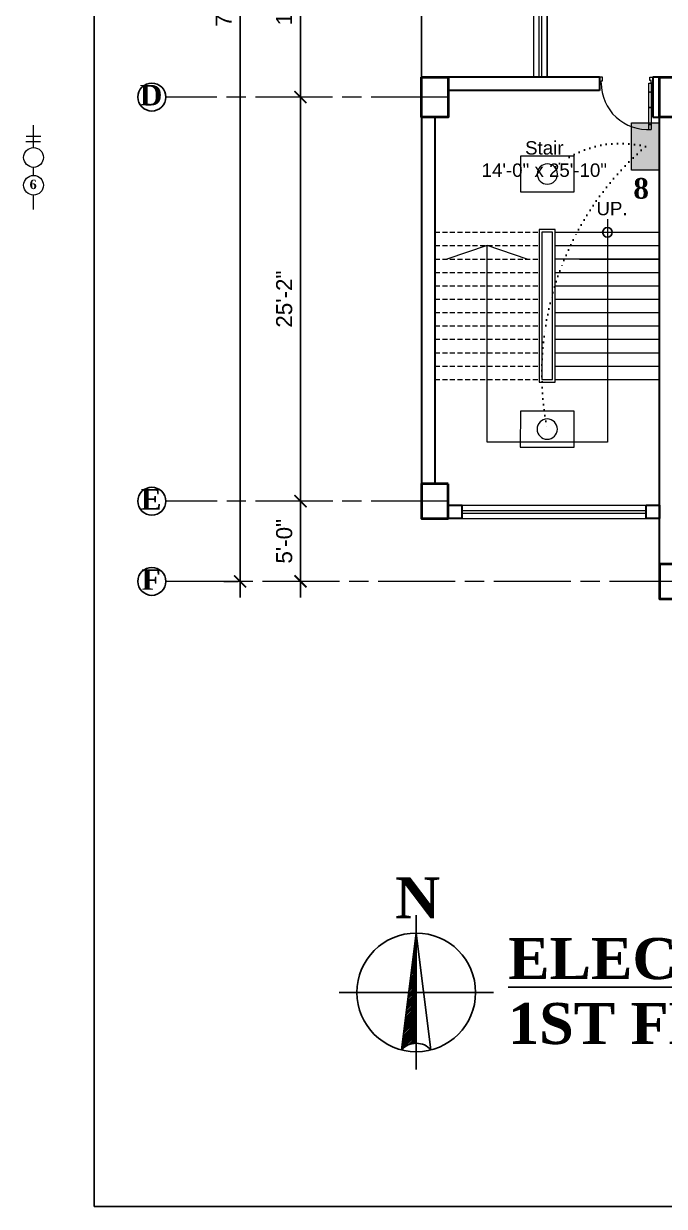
# Model space of a CAD drawing. Header units: inches. Extents: x -12 to 20935469, y -1604 to 24729220.
# Drawn here: x 20823747 to 20824225, y 24660255 to 24661139 of the extents above; entities that cross this region are included whole.
import ezdxf

# ---------------------------------------------------------------- set-up
doc = ezdxf.new("R2010")
doc.units = ezdxf.units.IN
doc.header["$LTSCALE"] = 0.03
doc.header["$MEASUREMENT"] = 0
doc.header["$PDMODE"] = 32
doc.header["$PDSIZE"] = 15
for name, pattern in [('ACAD_ISO02W100', [15, 12, -3]), ('ACAD_ISO08W100', [36, 24, -3, 6, -3]), ('DASHED2', [0.375, 0.25, -0.125]), ('DOT', [0.25, 0, -0.25])]:
    doc.linetypes.add(name, pattern=pattern)
for name, color, linetype in [('AC TEXT', 151, 'DOT'), ('H', 154, 'Continuous'), ('SB TEXT', 215, 'DOT'), ('TEXT', 7, 'Continuous'), ('w', 188, 'DOT')]:
    doc.layers.add(name, color=color, linetype=linetype)
for name, color, linetype, lineweight in [('CL BOX', 90, 'ACAD_ISO02W100', 0), ('column', 1, 'Continuous', 40), ('Dim Line', 252, 'Continuous', 13), ('Dimiention', 75, 'Continuous', 18), ('Door', 7, 'Continuous', 18), ('Gas', 21, 'Continuous', 5), ('Grid Line', 252, 'Continuous', 18), ('line', 7, 'Continuous', 9), ('Main Wall', 7, 'Continuous', 30), ('RAIL', 23, 'Continuous', 13), ('STAIR', 46, 'Continuous', 15), ('wind.', 150, 'Continuous', 20)]:
    doc.layers.add(name, color=color, linetype=linetype, lineweight=lineweight)
doc.styles.add('2', font='swisscl.ttf')
doc.styles.add('RomanS', font='arial.ttf', dxfattribs={"height": 12})
doc.styles.get("Standard").update_dxf_attribs({"font": 'timesbd.ttf'})
doc.dimstyles.new('Aec_Arch_I', dxfattribs={"dimscale": 96, "dimtxt": 12, "dimasz": 0.09375, "dimexe": 0.125, "dimexo": 0.125, "dimgap": 0.0625, "dimtad": 1, "dimdec": 0, "dimzin": 3, "dimdsep": 46, "dimlunit": 4, "dimtxsty": 'RomanS', "dimblk1": 'ARCHTICK', "dimblk2": 'ARCHTICK', "dimsah": 1, "dimcen": 0.09375, "dimdle": 0.125, "dimadec": 0, "dimazin": 0, "dimtfac": 0.75, "dimtdec": 0, "dimtmove": 2, "dimatfit": 3, "dimldrblk": 'ARCHTICK', "dimfxl": 1, "dimfrac": 1, "dimtolj": 1, "dimtzin": 0, "dimarcsym": 0})

# ---------------------------------------------------------------- blocks, each defined once
blk = doc.blocks.new('Door_45')
at = {"layer": 'Door'}
for p, q in [((1.499446089358273, 4.966720660065755), (1.499446089358273, 43.96672066006575)), ((1.499446089358273, 40.02726910408236), (2.249446089358273, 40.02726910408236)), ((2.249446089358273, 40.02726910408236), (2.249446089358273, 39.52726910408236)), ((2.749446089591103, 39.52726910408236), (2.749446089591103, 40.02726910408236)), ((2.749446089591103, 40.02726910408236), (3.499446089358273, 40.02726910408236)), ((3.499446089358273, 44.03189280286006), (3.499446089358273, 4.966720660065755)), ((2.249446089358273, 39.52726910408236), (2.749446089591103, 39.52726910408236)), ((1.499446089358273, 25.76575365659081), (2.249446089358273, 25.76575365659081)), ((2.249446089358273, 25.76575365659081), (2.249446089358273, 25.26575365659081)), ((2.249446089358273, 25.26575365659081), (2.749446089591103, 25.26575365659081)), ((2.749446089591103, 25.76575365659081), (3.499446089358273, 25.76575365659081)), ((2.749446089591103, 25.26575365659081), (2.749446089591103, 25.76575365659081)), ((1.499446089358273, 12.56961937076411), (2.249446089358273, 12.56961937076411)), ((2.249446089358273, 12.56961937076411), (2.249446089358273, 13.06961937076411)), ((2.249446089358273, 13.06961937076411), (2.749446089591103, 13.06961937076411)), ((2.749446089591103, 13.06961937076411), (2.749446089591103, 12.56961937076411)), ((2.749446089591103, 12.56961937076411), (3.499446089358273, 12.56961937076411)), ((-0.0005539106417273842, -0.03327933993424503), (-0.0005539106417273842, 4.966720660065755)), ((-0.0005539106417273842, 4.966720660065755), (1.499446089358273, 4.966720660065755)), ((3.499446089358273, 4.966720660065755), (1.499446089358273, 4.966720660065755)), ((1.499446089358273, 4.966720660065755), (1.499446089358273, 2.966720660065755)), ((1.499446089358273, 2.966720660065755), (2.499446089358273, 2.966720660065755)), ((2.499446089358273, 2.966720660065755), (2.499446089358273, -0.03327933993424503)), ((42.5, 3), (42.5, -0.03327933993424503)), ((43.5, 3), (42.5, 3)), ((45.00000000023283, 5), (43.5, 5)), ((43.5, 5), (43.5, 3)), ((45.00000000023283, -0.03327933993424503), (45.00000000023283, 5)), ((2.499446089358273, -0.03327933993424503), (-0.0005539106417273842, -0.03327933993424503)), ((42.5, -0.03327933993424503), (45.00000000023283, -0.03327933993424503))]:
    blk.add_line(p, q, dxfattribs=at)
blk.add_arc((4.660651951731928, 5.255392092920653), 38.84018771759182, 359.6232511897165, 94.66847186469465, dxfattribs=at)
blk = doc.blocks.new('_ArchTick')
at = {"color": 0, "linetype": 'ByBlock', "lineweight": 35, "const_width": 0.15}
blk.add_lwpolyline([(-0.5, -0.5), (0.5, 0.5)], dxfattribs=at)
blk = doc.blocks.new('*D332')
at = {"layer": 'Defpoints', "color": 0, "transparency": 16777216}
for p in [(20820043.81008315, 24639011.47105493), (20820043.81008315, 24638861.47105493), (20820043.81008329, 24638861.47105493)]:
    blk.add_point(p, dxfattribs=at)
at = {"layer": 'Dim Line', "color": 0, "lineweight": -2, "transparency": 16777216}
for p, q in [((20820043.81008329, 24639023.47105493), (20820043.81008329, 24638849.47105493)), ((20820055.81008315, 24639011.47105493), (20820055.81008329, 24639011.47105493)), ((20820055.81008315, 24638861.47105493), (20820055.81008329, 24638861.47105493))]:
    blk.add_line(p, q, dxfattribs=at)
at = {"layer": 'Dim Line', "color": 0, "lineweight": -2, "transparency": 16777216, "xscale": 9, "yscale": 9, "zscale": 9}
for p, rotation in [((20820043.81008329, 24639011.47105493), 90), ((20820043.81008329, 24638861.47105493), 270)]:
    blk.add_blockref('_ArchTick', p, dxfattribs=dict(at, rotation=rotation))
at = {"layer": 'Dim Line', "color": 0, "transparency": 16777216, "insert": (20820031.68320744, 24638936.47105493), "char_height": 12, "attachment_point": 5, "rotation": 90, "style": 'RomanS'}
blk.add_mtext('\\A1;12\'-6"', dxfattribs=at)
blk = doc.blocks.new('*D333')
at = {"layer": 'Defpoints', "color": 0, "transparency": 16777216}
for p in [(20820043.81008315, 24638861.47105493), (20820043.81008315, 24638559.44149278), (20820043.8100833, 24638559.44149278)]:
    blk.add_point(p, dxfattribs=at)
at = {"layer": 'Dim Line', "color": 0, "lineweight": -2, "transparency": 16777216}
for p, q in [((20820043.8100833, 24638873.47105493), (20820043.8100833, 24638547.44149278)), ((20820055.81008315, 24638861.47105493), (20820055.8100833, 24638861.47105493)), ((20820055.81008315, 24638559.44149278), (20820055.8100833, 24638559.44149278))]:
    blk.add_line(p, q, dxfattribs=at)
at = {"layer": 'Dim Line', "color": 0, "lineweight": -2, "transparency": 16777216, "xscale": 9, "yscale": 9, "zscale": 9}
for p, rotation in [((20820043.8100833, 24638861.47105493), 90), ((20820043.8100833, 24638559.44149278), 270)]:
    blk.add_blockref('_ArchTick', p, dxfattribs=dict(at, rotation=rotation))
at = {"layer": 'Dim Line', "color": 0, "transparency": 16777216, "insert": (20820031.68320745, 24638710.45627385), "char_height": 12, "attachment_point": 5, "rotation": 90, "style": 'RomanS'}
blk.add_mtext('\\A1;25\'-2"', dxfattribs=at)
blk = doc.blocks.new('*D334')
at = {"layer": 'Defpoints', "color": 0, "transparency": 16777216}
for p in [(20820043.81008315, 24638559.44149278), (20820043.81008315, 24638499.47925967), (20820043.81008332, 24638499.47925967)]:
    blk.add_point(p, dxfattribs=at)
at = {"layer": 'Dim Line', "color": 0, "lineweight": -2, "transparency": 16777216}
for p, q in [((20820043.81008332, 24638571.44149278), (20820043.81008332, 24638487.47925967)), ((20820055.81008315, 24638559.44149278), (20820055.81008332, 24638559.44149278)), ((20820055.81008315, 24638499.47925967), (20820055.81008332, 24638499.47925967))]:
    blk.add_line(p, q, dxfattribs=at)
at = {"layer": 'Dim Line', "color": 0, "lineweight": -2, "transparency": 16777216, "xscale": 9, "yscale": 9, "zscale": 9}
for p, rotation in [((20820043.81008332, 24638559.44149278), 90), ((20820043.81008332, 24638499.47925967), 270)]:
    blk.add_blockref('_ArchTick', p, dxfattribs=dict(at, rotation=rotation))
at = {"layer": 'Dim Line', "color": 0, "transparency": 16777216, "insert": (20820031.68320747, 24638529.46037622), "char_height": 12, "attachment_point": 5, "rotation": 90, "style": 'RomanS'}
blk.add_mtext('\\A1;5\'-0"', dxfattribs=at)
blk = doc.blocks.new('*D335')
at = {"layer": 'Defpoints', "color": 0, "transparency": 16777216}
for p in [(20819998.6548813, 24639371.33323994), (20820009.28813941, 24639371.33323994), (20820009.28813941, 24638499.47925967)]:
    blk.add_point(p, dxfattribs=at)
at = {"layer": 'Dim Line', "color": 0, "lineweight": -2, "transparency": 16777216}
for p, q in [((20819998.6548813, 24638487.47925967), (20819998.6548813, 24639383.33323994)), ((20819997.28813941, 24639371.33323994), (20819986.6548813, 24639371.33323994)), ((20819997.28813941, 24638499.47925967), (20819986.6548813, 24638499.47925967))]:
    blk.add_line(p, q, dxfattribs=at)
at = {"layer": 'Dim Line', "color": 0, "lineweight": -2, "transparency": 16777216, "xscale": 9, "yscale": 9, "zscale": 9}
for p, rotation in [((20819998.6548813, 24639371.33323994), 90), ((20819998.6548813, 24638499.47925967), 270)]:
    blk.add_blockref('_ArchTick', p, dxfattribs=dict(at, rotation=rotation))
at = {"layer": 'Dim Line', "color": 0, "transparency": 16777216, "insert": (20819986.52800545, 24638935.4062498), "char_height": 12, "attachment_point": 5, "rotation": 90, "style": 'RomanS'}
blk.add_mtext('\\A1;72\'-8"', dxfattribs=at)
blk = doc.blocks.new('GGGFGFG')
at = {"layer": 'line', "color": 4, "ltscale": 50}
for p, q in [((7356688.211040982, 3293208.114001275), (7357003.03441505, 3293208.114001275)), ((7356688.211040982, 3292998.369985777), (7356688.211040982, 3293208.114001275)), ((7357003.03441505, 3293208.114001275), (7357003.03441505, 3292998.369985777)), ((7357003.03441505, 3292998.369985777), (7356688.211040982, 3292998.369985777))]:
    blk.add_line(p, q, dxfattribs=at)
blk.add_circle((7356845.622728016, 3293103.241993526), 59.57393142464385, dxfattribs=at)
blk = doc.blocks.new('JUJUJUKIII')
at = {"layer": 'H', "ltscale": 50, "true_color": 0x999999, "transparency": 33554556}
h = blk.add_hatch(color=253, dxfattribs=at)
h.dxf.hatch_style = 1
h.paths.add_polyline_path([(7363219.885924239, 3291034.226724702), (7363425.650803942, 3291034.226724702), (7363425.650803942, 3291376.736965301), (7363219.885924239, 3291376.736965301)])
at = {"layer": 'Dimiention', "color": 4, "ltscale": 50}
blk.add_lwpolyline([(7363219.885924239, 3291034.226724702), (7363425.650803942, 3291034.226724702), (7363425.650803942, 3291376.736965301), (7363219.885924239, 3291376.736965301)], close=True, dxfattribs=at)
blk = doc.blocks.new('rfgrtrtgrtgr')
at = {"layer": 'Dimiention', "ltscale": 50}
for p, q in [((11249437.24336442, 1692057.919081122), (11249437.48020576, 1691968.700957745)), ((11249469.79315825, 1692055.521019473), (11249470.0299996, 1691966.302896096)), ((11249505.9908642, 1692013.310019433), (11249368.73270598, 1692013.310019433)), ((11249675.2319876, 1692013.310019433), (11249626.47046412, 1692013.310019433)), ((11249883.788975, 1692013.310019433), (11249795.71158751, 1692013.310019433))]:
    blk.add_line(p, q, dxfattribs=at)
for centre in [(11249566.23066416, 1692013.310019433), (11249735.47178756, 1692013.310019433)]:
    blk.add_circle(centre, 60.23979995704197, dxfattribs=at)
blk = doc.blocks.new('NORTHSIGN')
at = {"lineweight": -3}
h = blk.add_hatch(dxfattribs=at)
h.set_pattern_fill('ANSI31', color=256, scale=0.001639861627835643, style=0)
h.set_pattern_definition([(135.000000000576, (0.04612529719251302, -0.6069020593882445), (0.003566559980655698, 0.003566559980583985), [])])
h.paths.add_polyline_path([(-5.440092820663267e-14, -0.07968750000543923), (0.03340414560270921, -0.3453124999996386), (4.662936703425657e-15, -0.3453124999996386)])
edge = h.paths.add_edge_path()
edge.add_ellipse((-1.13464793116691e-13, -0.6599023714456377), major_axis=(-0.08714674956650041, 0.002611400084885229), ratio=0.9999999999788388, start_angle=222.7482557382781, end_angle=271.7163858056484, ccw=False)
edge.add_line((0.06576818261740125, -0.6026667048953483), (0.03340414560274593, -0.3453124999995619))
edge.add_line((0.03340414560276783, -0.3453124999995609), (-1.43982048506075e-14, -0.3453124999995609))
edge.add_line((4.662936703425657e-15, -0.3453124999995609), (4.662936703425657e-15, -0.5727165046432219))
for p, q in [((-5.440092820663267e-14, -6.94294621794711e-12), (4.662936703425657e-15, -0.6906249999922752)), ((2.418065747633591e-13, -0.0796875000035775), (-0.06576818261751005, -0.6026667048953557)), ((-2.915445662665661e-13, -0.0796875000035775), (0.06576818261740125, -0.6026667048953557)), ((0.3453125000000401, -0.345312499999646), (-0.3453125000000898, -0.3453124999995683))]:
    blk.add_line(p, q, dxfattribs=at)
for centre, radius in [((-5.440092820663267e-14, -0.3453124999995683), 0.2656250000000362), ((-2.509104035652854e-14, -0.3453124999995843), 0.2656250000000069)]:
    blk.add_circle(centre, radius, dxfattribs=at)
blk.add_arc((-5.440092820663267e-14, -0.659902371445645), 0.08718586680414048, 41.03186993214081, 138.9681300678592)
blk = doc.blocks.new('GRID')
at = {"layer": 'Grid Line', "color": 252, "linetype": 'ACAD_ISO08W100', "lineweight": 9, "ltscale": 80, "true_color": 0x939598}
for p, q in [((20820154.13778612, 24638861.47105493), (20819943.28047888, 24638861.47105493)), ((20820154.27840395, 24638559.44149277), (20819943.28047888, 24638559.44149277)), ((20820332.24882232, 24638499.47925967), (20819943.28047888, 24638499.47925967))]:
    blk.add_line(p, q, dxfattribs=at)
at = {"layer": 'TEXT'}
for centre in [(20819932.72248909, 24638861.47105673), (20819932.72248909, 24638559.44149458), (20819932.72248909, 24638499.47926147)]:
    blk.add_circle(centre, 10.41737199201306, dxfattribs=at)
at = {"layer": 'TEXT', "char_height": 15.435, "width": 227.4580850503149, "attachment_point": 8, "rotation": 1.109146314285407e-09}
for s, insert in [('\\A1;D', (20819932.20684647, 24638855.17343375)), ('\\A1;E', (20819932.20684647, 24638553.14387159)), ('\\A1;F', (20819932.20684648, 24638493.18163849))]:
    blk.add_mtext(s, dxfattribs=dict(at, insert=insert))
at = {"layer": 'Dim Line'}
for base, p1, p2, picture, middle in [((20819998.6548813, 24639371.33323994), (20820009.28813941, 24638499.47925967), (20820009.28813941, 24639371.33323993), '*D335', (20819986.52800545, 24638935.4062498)), ((20820043.81008329, 24638861.47105493), (20820043.81008315, 24639011.47105492), (20820043.81008315, 24638861.47105493), '*D332', (20820031.68320744, 24638936.47105493)), ((20820043.8100833, 24638559.44149278), (20820043.81008315, 24638861.47105493), (20820043.81008315, 24638559.44149277), '*D333', (20820031.68320745, 24638710.45627385)), ((20820043.81008332, 24638499.47925967), (20820043.81008315, 24638559.44149277), (20820043.81008315, 24638499.47925967), '*D334', (20820031.68320747, 24638529.46037622))]:
    dim = blk.add_linear_dim(base=base, p1=p1, p2=p2, angle=90, dimstyle='Aec_Arch_I', dxfattribs=at)
    dim.commit()
    dim.dimension.update_dxf_attribs({"geometry": picture, "text_midpoint": middle})

msp = doc.modelspace()

# ---------------------------------------------------------------- linework, layer by layer
for p, q in [((20824043.89874153, 24661099.53299129), (20824043.89874151, 24661222.54834076)), ((20824137.87005372, 24661099.51114359), (20824137.87005372, 24661219.69017005))]:
    msp.add_line(p, q)
msp.add_circle((20824182.85436904, 24660983.51163334), 3.60517880693078)
at = {"layer": 'column', "lineweight": 40, "ltscale": 20}
for points in [[(20824043.89874153, 24661099.53299129), (20824063.89874153, 24661099.53299129), (20824063.89874153, 24661069.53299129), (20824043.89874153, 24661069.53299129)], [(20824221.86965226, 24661099.53299129), (20824241.86965226, 24661099.53299129), (20824241.86965226, 24661069.53299129), (20824221.86965226, 24661069.53299129)], [(20824063.89874153, 24660795.50342914), (20824043.89874153, 24660795.50342914), (20824043.89874153, 24660769.50342914), (20824063.89874153, 24660769.50342914)], [(20824241.8691599, 24660735.54119603), (20824221.8691599, 24660735.54119603), (20824221.8691599, 24660709.54119603), (20824241.8691599, 24660709.54119603)]]:
    msp.add_lwpolyline(points, close=True, dxfattribs=at)
at = {"layer": 'Defpoints'}
msp.add_lwpolyline([(20823799.36803888, 24661820.28185202), (20826238.23463277, 24661820.28185202), (20826238.23463277, 24660255.40975778), (20823799.36803888, 24660255.40975778)], close=True, dxfattribs=at)
at = {"layer": 'Gas', "color": 0, "lineweight": 5}
for points in [[(20824143.86915986, 24660985.51163335), (20824131.86915986, 24660985.51163335), (20824131.86915987, 24660871.51163334), (20824143.86915987, 24660871.51163334)], [(20824141.86915986, 24660983.51163335), (20824133.86915986, 24660983.51163335), (20824133.86915987, 24660873.51163334), (20824141.86915987, 24660873.51163334)]]:
    msp.add_lwpolyline(points, close=True, dxfattribs=at)
at = {"layer": 'Main Wall'}
for p, q in [((20824176.8691599, 24661099.53299129), (20824063.89874154, 24661099.53299129)), ((20824176.8691599, 24661099.53299129), (20824176.8691599, 24661089.53299129)), ((20824221.86965226, 24661099.53299129), (20824216.86965226, 24661099.53299129)), ((20824216.86965226, 24661099.53299129), (20824216.86965226, 24661069.54391981)), ((20824231.8691599, 24661099.51163359), (20824221.8691599, 24661099.51163359)), ((20824176.8691599, 24661089.53299129), (20824063.89874154, 24661089.53299129)), ((20824043.89874153, 24661069.53299129), (20824043.89874153, 24660795.50342914)), ((20824053.89874154, 24661069.53299129), (20824053.89874153, 24660795.50342914)), ((20824216.86965226, 24661069.54391981), (20824221.86965226, 24661069.54391981)), ((20824221.8692419, 24660769.50342914), (20824221.86965226, 24661069.54119603)), ((20824221.86911442, 24660735.54119603), (20824221.8692419, 24660769.50342914))]:
    msp.add_line(p, q, dxfattribs=at)
for points in [[(20824063.89874153, 24660779.50342913), (20824073.90201056, 24660779.50342913), (20824073.90201056, 24660769.51324597), (20824063.89874153, 24660769.51324597)], [(20824211.86598659, 24660779.50339412), (20824221.86925562, 24660779.50339412), (20824221.86925562, 24660769.51321095), (20824211.86598659, 24660769.51321095)]]:
    msp.add_lwpolyline(points, close=True, dxfattribs=at)
at = {"layer": 'RAIL', "lineweight": 9}
for p, q in [((20824182.85436904, 24660993.23924192), (20824182.85436904, 24660826.51163335)), ((20824092.86915987, 24660973.51163335), (20824062.86915987, 24660963.51163335)), ((20824092.86915987, 24660826.51163335), (20824092.86915987, 24660973.51163335)), ((20824122.86915986, 24660963.51163335), (20824092.86915987, 24660973.51163335)), ((20824221.86915986, 24660963.51163334), (20824143.86915986, 24660963.51163335)), ((20824182.85436904, 24660826.51163335), (20824092.86915987, 24660826.51163335))]:
    msp.add_line(p, q, dxfattribs=at)
at = {"layer": 'STAIR', "color": 32, "linetype": 'DASHED2', "lineweight": 5, "ltscale": 500}
for p, q in [((20824053.89874151, 24660983.51163334), (20824131.86915986, 24660983.51163335)), ((20824053.89874151, 24660973.51163334), (20824131.86915986, 24660973.51163335)), ((20824053.89874151, 24660963.51163334), (20824131.86915986, 24660963.51163335)), ((20824053.89874151, 24660953.51163334), (20824131.86915986, 24660953.51163335)), ((20824053.89874151, 24660943.51163334), (20824131.86915986, 24660943.51163335)), ((20824053.89874151, 24660933.51163334), (20824131.86915986, 24660933.51163335)), ((20824053.89874151, 24660923.51163334), (20824131.86915986, 24660923.51163335)), ((20824053.89874151, 24660913.51163334), (20824131.86915986, 24660913.51163335)), ((20824053.89874151, 24660903.51163334), (20824131.86915986, 24660903.51163335)), ((20824053.89874151, 24660893.51163334), (20824131.86915986, 24660893.51163335)), ((20824053.89874151, 24660883.51163334), (20824131.86915986, 24660883.51163335)), ((20824053.89874151, 24660873.51163334), (20824131.86915986, 24660873.51163335))]:
    msp.add_line(p, q, dxfattribs=at)
at = {"layer": 'STAIR', "color": 32, "lineweight": 5}
for p, q in [((20824143.86915986, 24660983.51163335), (20824221.86915986, 24660983.51163334)), ((20824143.86915986, 24660973.51163335), (20824221.86915986, 24660973.51163334)), ((20824161.86915986, 24660963.51163335), (20824221.86915986, 24660963.51163334)), ((20824143.86915986, 24660953.51163335), (20824221.86915986, 24660953.51163334)), ((20824143.86915986, 24660943.51163335), (20824221.86915986, 24660943.51163334)), ((20824143.86915986, 24660933.51163335), (20824221.86915986, 24660933.51163334)), ((20824143.86915986, 24660923.51163335), (20824221.86915986, 24660923.51163334)), ((20824143.86915986, 24660913.51163335), (20824221.86915986, 24660913.51163334)), ((20824143.86915986, 24660903.51163335), (20824221.86915986, 24660903.51163334)), ((20824143.86915986, 24660893.51163335), (20824221.86915986, 24660893.51163334)), ((20824143.86915986, 24660883.51163335), (20824221.86915986, 24660883.51163334)), ((20824143.86915986, 24660873.51163335), (20824221.86915986, 24660873.51163334))]:
    msp.add_line(p, q, dxfattribs=at)
at = {"layer": 'w', "linetype": 'DOT', "lineweight": 30, "ltscale": 550, "transparency": 33554661}
for centre, radius, start, end in [((20824192.44273247, 24660973.79528285), 76.18364200950228, 75.66480403246761, 135.6648040324642), ((20824357.51453731, 24660878.34196266), 223.6687899030396, 130.820096864884, 190.820096864875)]:
    msp.add_arc(centre, radius, start, end, dxfattribs=at)
at = {"layer": 'wind.', "lineweight": 5}
for p, q in [((20824127.87005372, 24661099.51114359), (20824127.87005372, 24661219.69017005)), ((20824131.87005372, 24661099.51114359), (20824131.87005372, 24661219.69017005)), ((20824133.87005372, 24661099.51114359), (20824133.87005372, 24661219.69017005)), ((20824068.90201056, 24660779.50342915), (20824216.86598659, 24660779.50339412)), ((20824073.90201056, 24660775.50342914), (20824211.86598659, 24660775.50342914)), ((20824068.90201056, 24660769.51324597), (20824216.86598659, 24660769.51324597)), ((20824073.90201056, 24660773.50342914), (20824211.86598659, 24660773.50342914))]:
    msp.add_line(p, q, dxfattribs=at)

# ---------------------------------------------------------------- block references
msp.add_blockref('GRID', (3909.620338119566, 22223.07017197832))
at = {"xscale": -167.0133278539784, "yscale": 167.0133278539784, "zscale": 167.0133278555559}
msp.add_blockref('NORTHSIGN', (20824039.97275999, 24660472.98283493, 4.721770094113482e-08), dxfattribs=at)
at = {"layer": 'CL BOX', "color": 5, "xscale": -0.127552882082143, "yscale": 0.127552882082143, "zscale": 0.127552882082143, "rotation": 359.9998993550784}
for p in [(21762524.07571547, 24240980.58695565), (21762523.94661773, 24240789.90391911)]:
    msp.add_blockref('GGGFGFG', p, dxfattribs=at)
at = {"layer": 'Door', "color": 250, "ltscale": 20, "xscale": 0.8888888888759539, "yscale": 0.8888888888759539, "zscale": 0.8888888888759539, "rotation": 180}
msp.add_blockref('Door_45', (20824216.8691599, 24661099.50340965), dxfattribs=at)
at = {"layer": 'line', "color": 5, "xscale": -0.1026830631760966, "yscale": 0.1026830631760966, "zscale": 0.1026830631760966}
msp.add_blockref('JUJUJUKIII', (21580299.84234812, 24323096.55462356), dxfattribs=at)
at = {"layer": 'TEXT', "xscale": 0.12246412811567, "yscale": 0.12246412811567, "zscale": 0.12246412811567, "rotation": 270}
msp.add_blockref('rfgrtrtgrtgr', (20616542.99396673, 26038707.74625084), dxfattribs=at)

# ---------------------------------------------------------------- texts
msp.add_text('N', height=30.73055890850246).set_placement((20824024.19931656, 24660470.67593665, 4.214572854727408e-09))
at = {"insert": (20824108.62254823, 24660455.99742056, -4.645668860081501e-09), "char_height": 30.73055890850246, "width": 958.2400417733609, "attachment_point": 1, "line_spacing_factor": 0.947395507194788}
msp.add_mtext('{\\LELECTRICAL FIXTURE LAYOUT PLAN \\P}1ST FLOOR PLAN', dxfattribs=at)
at = {"layer": 'AC TEXT', "insert": (20823753.64380238, 24661022.80385717), "char_height": 7.000000000000001, "width": 227.4580850503149, "attachment_point": 2, "rotation": 359.99999999889087}
msp.add_mtext('\\A1;6', dxfattribs=at)
at = {"layer": 'SB TEXT', "insert": (20824208.01057821, 24661008.37596729), "char_height": 15.435, "width": 227.4580850503149, "attachment_point": 8, "rotation": 1.109146314285407e-09}
msp.add_mtext('\\A1;8', dxfattribs=at)
at = {"layer": 'TEXT', "color": 30, "lineweight": 5, "ltscale": 20, "char_height": 10, "attachment_point": 2, "style": '2'}
for s, width, gutter_width, insert in [('\\pxsm1;{\\fArial|b0|i0|c0|p34;\\C0;Stair\\P14\'-0" x 25\'-10"  }', 114.8067791681538, 0.2817773027333734, (20824135.64647163, 24661051.61164032)), ('{\\fArial|b0|i0|c0|p34;\\C0;UP.}', 104.7596838313621, 0.5, (20824186.27331839, 24661006.24849049))]:
    msp.add_mtext_dynamic_manual_height_columns(s, width=width, gutter_width=gutter_width, heights=[0], dxfattribs=dict(at, insert=insert))

doc.saveas('drawing.dxf')
